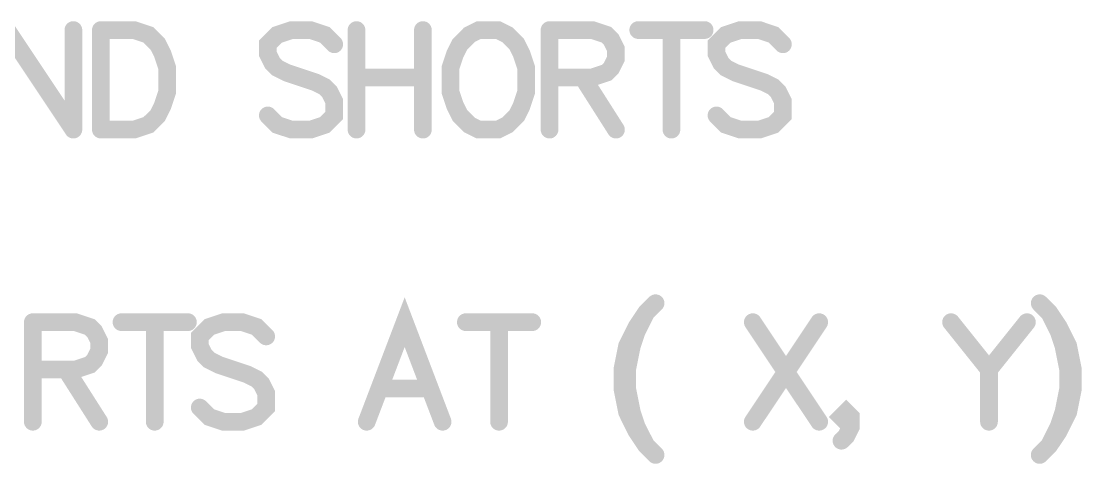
# Model space of a CAD drawing. Extents: x -9.8 to 23.3, y -7.1 to 14.3.
# Drawn here: x -5.636 to -5.037, y 2.333 to 2.583 of the extents above; entities that cross this region are included whole.
import ezdxf

# ---------------------------------------------------------------- set-up
doc = ezdxf.new("R2010")
doc.units = 0
doc.layers.add('2D_LINE_00', color=1, linetype='CONTINUOUS')

# ---------------------------------------------------------------- blocks, each defined once
blk = doc.blocks.new('SMOOTH_0$01')
at = {"const_width": 0.005}
blk.add_lwpolyline([(-0.0025, 0, 1), (0.0025, 0, 1)], format="xyb", close=True, dxfattribs=at)
blk = doc.blocks.new('DRAWING_2343')
at = {"layer": '2D_LINE_00', "const_width": 0.01}
blk.add_lwpolyline([(0, 0), (0.03749, -0.05624)], dxfattribs=at)
at = {"layer": '2D_LINE_00'}
for p in [(0, 0), (0.03749, -0.05624)]:
    blk.add_blockref('SMOOTH_0$01', p, dxfattribs=at)
blk = doc.blocks.new('DRAWING_2344')
at = {"layer": '2D_LINE_00', "const_width": 0.01}
blk.add_lwpolyline([(0, 0), (0, -0.05624)], dxfattribs=at)
at = {"layer": '2D_LINE_00'}
for p in [(0, 0), (0, -0.05624)]:
    blk.add_blockref('SMOOTH_0$01', p, dxfattribs=at)
blk = doc.blocks.new('DRAWING_2345')
at = {"layer": '2D_LINE_00', "const_width": 0.01}
blk.add_lwpolyline([(0, 0), (0, -0.05624)], dxfattribs=at)
at = {"layer": '2D_LINE_00'}
for p in [(0, 0), (0, -0.05624)]:
    blk.add_blockref('SMOOTH_0$01', p, dxfattribs=at)
blk = doc.blocks.new('DRAWING_2346')
at = {"layer": '2D_LINE_00', "const_width": 0.01}
blk.add_lwpolyline([(0, 0), (0.01875, 0), (0.02678, -0.00268), (0.03214, -0.00804), (0.03482, -0.01339), (0.03749, -0.02143), (0.03749, -0.03482), (0.03482, -0.04285), (0.03214, -0.04821), (0.02678, -0.05356), (0.01875, -0.05624), (0, -0.05624)], dxfattribs=at)
at = {"layer": '2D_LINE_00'}
for p in [(0, 0), (0.01875, 0), (0.02678, -0.00268), (0.03214, -0.00804), (0.03482, -0.01339), (0.03749, -0.02143), (0.03749, -0.03482), (0.03482, -0.04285), (0.03214, -0.04821), (0, -0.05624), (0.01875, -0.05624), (0.02678, -0.05356)]:
    blk.add_blockref('SMOOTH_0$01', p, dxfattribs=at)
blk = doc.blocks.new('DRAWING_2347')
at = {"layer": '2D_LINE_00', "const_width": 0.01}
blk.add_lwpolyline([(0, 0), (-0.00536, 0.00536), (-0.01339, 0.00804), (-0.0241, 0.00804), (-0.03214, 0.00536), (-0.03749, 0), (-0.03749, -0.00535), (-0.03481, -0.01071), (-0.03214, -0.01339), (-0.02678, -0.01606), (-0.01071, -0.02142), (-0.00536, -0.0241), (-0.00268, -0.02678), (0, -0.03213), (0, -0.04017), (-0.00536, -0.04552), (-0.01339, -0.0482), (-0.0241, -0.0482), (-0.03214, -0.04552), (-0.03749, -0.04017)], dxfattribs=at)
at = {"layer": '2D_LINE_00'}
for p in [(-0.0241, 0.00804), (-0.01339, 0.00804), (-0.03214, 0.00536), (-0.00536, 0.00536), (-0.03749, 0), (0, 0), (-0.03749, -0.00535), (-0.03481, -0.01071), (-0.03214, -0.01339), (-0.02678, -0.01606), (-0.01071, -0.02142), (-0.00536, -0.0241), (-0.00268, -0.02678), (0, -0.03213), (-0.03749, -0.04017), (0, -0.04017), (-0.03214, -0.04552), (-0.00536, -0.04552), (-0.0241, -0.0482), (-0.01339, -0.0482)]:
    blk.add_blockref('SMOOTH_0$01', p, dxfattribs=at)
blk = doc.blocks.new('DRAWING_2348')
at = {"layer": '2D_LINE_00', "const_width": 0.01}
blk.add_lwpolyline([(0, 0), (0, -0.05624)], dxfattribs=at)
at = {"layer": '2D_LINE_00'}
for p in [(0, 0), (0, -0.05624)]:
    blk.add_blockref('SMOOTH_0$01', p, dxfattribs=at)
blk = doc.blocks.new('DRAWING_2349')
at = {"layer": '2D_LINE_00', "const_width": 0.01}
blk.add_lwpolyline([(0, 0), (0, -0.05624)], dxfattribs=at)
at = {"layer": '2D_LINE_00'}
for p in [(0, 0), (0, -0.05624)]:
    blk.add_blockref('SMOOTH_0$01', p, dxfattribs=at)
blk = doc.blocks.new('DRAWING_2350')
at = {"layer": '2D_LINE_00', "const_width": 0.01}
blk.add_lwpolyline([(0, 0), (0.03749, 0)], dxfattribs=at)
at = {"layer": '2D_LINE_00'}
for p in [(0, 0), (0.03749, 0)]:
    blk.add_blockref('SMOOTH_0$01', p, dxfattribs=at)
blk = doc.blocks.new('DRAWING_2351')
at = {"layer": '2D_LINE_00', "const_width": 0.01}
blk.add_lwpolyline([(0, 0), (-0.00536, -0.00268), (-0.01071, -0.00804), (-0.01339, -0.01339), (-0.01607, -0.02143), (-0.01607, -0.03482), (-0.01339, -0.04285), (-0.01071, -0.04821), (-0.00536, -0.05356), (0, -0.05624), (0.01071, -0.05624), (0.01607, -0.05356), (0.02142, -0.04821), (0.0241, -0.04285), (0.02678, -0.03482), (0.02678, -0.02143), (0.0241, -0.01339), (0.02142, -0.00804), (0.01607, -0.00268), (0.01071, 0), (0, 0)], dxfattribs=at)
at = {"layer": '2D_LINE_00'}
for p in [(-0.00536, -0.00268), (0, 0), (0, 0), (0.01071, 0), (0.01607, -0.00268), (-0.01071, -0.00804), (0.02142, -0.00804), (-0.01339, -0.01339), (0.0241, -0.01339), (-0.01607, -0.02143), (0.02678, -0.02143), (-0.01607, -0.03482), (0.02678, -0.03482), (-0.01339, -0.04285), (0.0241, -0.04285), (-0.01071, -0.04821), (0.02142, -0.04821), (-0.00536, -0.05356), (0, -0.05624), (0.01071, -0.05624), (0.01607, -0.05356)]:
    blk.add_blockref('SMOOTH_0$01', p, dxfattribs=at)
blk = doc.blocks.new('DRAWING_2352')
at = {"layer": '2D_LINE_00', "const_width": 0.01}
blk.add_lwpolyline([(0, 0), (0, -0.05624)], dxfattribs=at)
at = {"layer": '2D_LINE_00'}
for p in [(0, 0), (0, -0.05624)]:
    blk.add_blockref('SMOOTH_0$01', p, dxfattribs=at)
blk = doc.blocks.new('DRAWING_2353')
at = {"layer": '2D_LINE_00', "const_width": 0.01}
blk.add_lwpolyline([(0, 0), (0.0241, 0), (0.03214, -0.00268), (0.03481, -0.00536), (0.03749, -0.01071), (0.03749, -0.01607), (0.03481, -0.02143), (0.03214, -0.0241), (0.0241, -0.02678), (0, -0.02678)], dxfattribs=at)
at = {"layer": '2D_LINE_00'}
for p in [(0, 0), (0.0241, 0), (0.03214, -0.00268), (0.03481, -0.00536), (0.03749, -0.01071), (0.03749, -0.01607), (0.03481, -0.02143), (0, -0.02678), (0.0241, -0.02678), (0.03214, -0.0241)]:
    blk.add_blockref('SMOOTH_0$01', p, dxfattribs=at)
blk = doc.blocks.new('DRAWING_2354')
at = {"layer": '2D_LINE_00', "const_width": 0.01}
blk.add_lwpolyline([(0, 0), (0.01874, -0.02946)], dxfattribs=at)
at = {"layer": '2D_LINE_00'}
for p in [(0, 0), (0.01874, -0.02946)]:
    blk.add_blockref('SMOOTH_0$01', p, dxfattribs=at)
blk = doc.blocks.new('DRAWING_2355')
at = {"layer": '2D_LINE_00', "const_width": 0.01}
blk.add_lwpolyline([(0, 0), (0, -0.05624)], dxfattribs=at)
at = {"layer": '2D_LINE_00'}
for p in [(0, 0), (0, -0.05624)]:
    blk.add_blockref('SMOOTH_0$01', p, dxfattribs=at)
blk = doc.blocks.new('DRAWING_2356')
at = {"layer": '2D_LINE_00', "const_width": 0.01}
blk.add_lwpolyline([(0, 0), (0.03749, 0)], dxfattribs=at)
at = {"layer": '2D_LINE_00'}
for p in [(0, 0), (0.03749, 0)]:
    blk.add_blockref('SMOOTH_0$01', p, dxfattribs=at)
blk = doc.blocks.new('DRAWING_2357')
at = {"layer": '2D_LINE_00', "const_width": 0.01}
blk.add_lwpolyline([(0, 0), (-0.00536, 0.00536), (-0.01339, 0.00804), (-0.0241, 0.00804), (-0.03214, 0.00536), (-0.03749, 0), (-0.03749, -0.00535), (-0.03482, -0.01071), (-0.03214, -0.01339), (-0.02678, -0.01606), (-0.01071, -0.02142), (-0.00536, -0.0241), (-0.00268, -0.02678), (0, -0.03213), (0, -0.04017), (-0.00536, -0.04552), (-0.01339, -0.0482), (-0.0241, -0.0482), (-0.03214, -0.04552), (-0.03749, -0.04017)], dxfattribs=at)
at = {"layer": '2D_LINE_00'}
for p in [(-0.0241, 0.00804), (-0.01339, 0.00804), (-0.03214, 0.00536), (-0.00536, 0.00536), (-0.03749, 0), (0, 0), (-0.03749, -0.00535), (-0.03482, -0.01071), (-0.03214, -0.01339), (-0.02678, -0.01606), (-0.01071, -0.02142), (-0.00536, -0.0241), (-0.00268, -0.02678), (0, -0.03213), (-0.03749, -0.04017), (0, -0.04017), (-0.03214, -0.04552), (-0.00536, -0.04552), (-0.0241, -0.0482), (-0.01339, -0.0482)]:
    blk.add_blockref('SMOOTH_0$01', p, dxfattribs=at)
blk = doc.blocks.new('DRAWING_2366')
at = {"layer": '2D_LINE_00', "const_width": 0.01}
blk.add_lwpolyline([(0, 0), (0, -0.05624)], dxfattribs=at)
at = {"layer": '2D_LINE_00'}
for p in [(0, 0), (0, -0.05624)]:
    blk.add_blockref('SMOOTH_0$01', p, dxfattribs=at)
blk = doc.blocks.new('DRAWING_2367')
at = {"layer": '2D_LINE_00', "const_width": 0.01}
blk.add_lwpolyline([(0, 0), (0.02411, 0), (0.03214, -0.00268), (0.03482, -0.00536), (0.0375, -0.01071), (0.0375, -0.01607), (0.03482, -0.02143), (0.03214, -0.0241), (0.02411, -0.02678), (0, -0.02678)], dxfattribs=at)
at = {"layer": '2D_LINE_00'}
for p in [(0, 0), (0.02411, 0), (0.03214, -0.00268), (0.03482, -0.00536), (0.0375, -0.01071), (0.0375, -0.01607), (0.03482, -0.02143), (0, -0.02678), (0.02411, -0.02678), (0.03214, -0.0241)]:
    blk.add_blockref('SMOOTH_0$01', p, dxfattribs=at)
blk = doc.blocks.new('DRAWING_2368')
at = {"layer": '2D_LINE_00', "const_width": 0.01}
blk.add_lwpolyline([(0, 0), (0.01875, -0.02946)], dxfattribs=at)
at = {"layer": '2D_LINE_00'}
for p in [(0, 0), (0.01875, -0.02946)]:
    blk.add_blockref('SMOOTH_0$01', p, dxfattribs=at)
blk = doc.blocks.new('DRAWING_2369')
at = {"layer": '2D_LINE_00', "const_width": 0.01}
blk.add_lwpolyline([(0, 0), (0, -0.05624)], dxfattribs=at)
at = {"layer": '2D_LINE_00'}
for p in [(0, 0), (0, -0.05624)]:
    blk.add_blockref('SMOOTH_0$01', p, dxfattribs=at)
blk = doc.blocks.new('DRAWING_2370')
at = {"layer": '2D_LINE_00', "const_width": 0.01}
blk.add_lwpolyline([(0, 0), (0.0375, 0)], dxfattribs=at)
at = {"layer": '2D_LINE_00'}
for p in [(0, 0), (0.0375, 0)]:
    blk.add_blockref('SMOOTH_0$01', p, dxfattribs=at)
blk = doc.blocks.new('DRAWING_2371')
at = {"layer": '2D_LINE_00', "const_width": 0.01}
blk.add_lwpolyline([(0, 0), (-0.00535, 0.00536), (-0.01339, 0.00804), (-0.0241, 0.00804), (-0.03213, 0.00536), (-0.03749, 0), (-0.03749, -0.00535), (-0.03481, -0.01071), (-0.03213, -0.01339), (-0.02678, -0.01606), (-0.01071, -0.02142), (-0.00535, -0.0241), (-0.00267, -0.02678), (0, -0.03213), (0, -0.04017), (-0.00535, -0.04552), (-0.01339, -0.0482), (-0.0241, -0.0482), (-0.03213, -0.04552), (-0.03749, -0.04017)], dxfattribs=at)
at = {"layer": '2D_LINE_00'}
for p in [(-0.0241, 0.00804), (-0.01339, 0.00804), (-0.03213, 0.00536), (-0.00535, 0.00536), (-0.03749, 0), (0, 0), (-0.03749, -0.00535), (-0.03481, -0.01071), (-0.03213, -0.01339), (-0.02678, -0.01606), (-0.01071, -0.02142), (-0.00535, -0.0241), (-0.00267, -0.02678), (0, -0.03213), (-0.03749, -0.04017), (0, -0.04017), (-0.03213, -0.04552), (-0.00535, -0.04552), (-0.0241, -0.0482), (-0.01339, -0.0482)]:
    blk.add_blockref('SMOOTH_0$01', p, dxfattribs=at)
blk = doc.blocks.new('DRAWING_2372')
at = {"layer": '2D_LINE_00', "const_width": 0.01}
blk.add_lwpolyline([(0, 0), (-0.02142, 0.05624), (-0.04284, 0)], dxfattribs=at)
at = {"layer": '2D_LINE_00'}
for p in [(-0.02142, 0.05624), (-0.04284, 0), (0, 0)]:
    blk.add_blockref('SMOOTH_0$01', p, dxfattribs=at)
blk = doc.blocks.new('DRAWING_2373')
at = {"layer": '2D_LINE_00', "const_width": 0.01}
blk.add_lwpolyline([(0, 0), (0.02678, 0)], dxfattribs=at)
at = {"layer": '2D_LINE_00'}
for p in [(0, 0), (0.02678, 0)]:
    blk.add_blockref('SMOOTH_0$01', p, dxfattribs=at)
blk = doc.blocks.new('DRAWING_2374')
at = {"layer": '2D_LINE_00', "const_width": 0.01}
blk.add_lwpolyline([(0, 0), (0, -0.05624)], dxfattribs=at)
at = {"layer": '2D_LINE_00'}
for p in [(0, 0), (0, -0.05624)]:
    blk.add_blockref('SMOOTH_0$01', p, dxfattribs=at)
blk = doc.blocks.new('DRAWING_2375')
at = {"layer": '2D_LINE_00', "const_width": 0.01}
blk.add_lwpolyline([(0, 0), (0.03749, 0)], dxfattribs=at)
at = {"layer": '2D_LINE_00'}
for p in [(0, 0), (0.03749, 0)]:
    blk.add_blockref('SMOOTH_0$01', p, dxfattribs=at)
blk = doc.blocks.new('DRAWING_2376')
at = {"layer": '2D_LINE_00', "const_width": 0.01}
blk.add_lwpolyline([(0, 0), (-0.00536, -0.00536), (-0.01072, -0.01339), (-0.01607, -0.0241), (-0.01875, -0.03749), (-0.01875, -0.0482), (-0.01607, -0.06159), (-0.01072, -0.07231), (-0.00536, -0.08034), (0, -0.0857)], dxfattribs=at)
at = {"layer": '2D_LINE_00'}
for p in [(0, 0), (-0.00536, -0.00536), (-0.01072, -0.01339), (-0.01607, -0.0241), (-0.01875, -0.03749), (-0.01875, -0.0482), (-0.01607, -0.06159), (-0.01072, -0.07231), (-0.00536, -0.08034), (0, -0.0857)]:
    blk.add_blockref('SMOOTH_0$01', p, dxfattribs=at)
blk = doc.blocks.new('DRAWING_2377')
at = {"layer": '2D_LINE_00', "const_width": 0.01}
blk.add_lwpolyline([(0, 0), (-0.00536, -0.01071), (-0.00803, -0.01874), (-0.01071, -0.03213), (-0.01071, -0.04284), (-0.00803, -0.05623), (-0.00536, -0.06427), (0, -0.07498)], dxfattribs=at)
at = {"layer": '2D_LINE_00'}
for p in [(0, 0), (-0.00536, -0.01071), (-0.00803, -0.01874), (-0.01071, -0.03213), (-0.01071, -0.04284), (-0.00803, -0.05623), (-0.00536, -0.06427), (0, -0.07498)]:
    blk.add_blockref('SMOOTH_0$01', p, dxfattribs=at)
blk = doc.blocks.new('DRAWING_2378')
at = {"layer": '2D_LINE_00', "const_width": 0.01}
blk.add_lwpolyline([(0, 0), (0.03749, -0.05624)], dxfattribs=at)
at = {"layer": '2D_LINE_00'}
for p in [(0, 0), (0.03749, -0.05624)]:
    blk.add_blockref('SMOOTH_0$01', p, dxfattribs=at)
blk = doc.blocks.new('DRAWING_2379')
at = {"layer": '2D_LINE_00', "const_width": 0.01}
blk.add_lwpolyline([(0, 0), (-0.03749, -0.05624)], dxfattribs=at)
at = {"layer": '2D_LINE_00'}
for p in [(0, 0), (-0.03749, -0.05624)]:
    blk.add_blockref('SMOOTH_0$01', p, dxfattribs=at)
blk = doc.blocks.new('DRAWING_2380')
at = {"layer": '2D_LINE_00', "const_width": 0.01}
blk.add_lwpolyline([(0, 0), (-0.00268, -0.00268), (-0.00536, 0), (-0.00268, 0.00268), (0, 0), (0, -0.00536), (-0.00268, -0.01071), (-0.00536, -0.01339)], dxfattribs=at)
at = {"layer": '2D_LINE_00'}
for p in [(-0.00268, 0.00268), (-0.00536, 0), (-0.00268, -0.00268), (0, 0), (0, 0), (-0.00268, -0.01071), (0, -0.00536), (-0.00536, -0.01339)]:
    blk.add_blockref('SMOOTH_0$01', p, dxfattribs=at)
blk = doc.blocks.new('DRAWING_2381')
at = {"layer": '2D_LINE_00', "const_width": 0.01}
blk.add_lwpolyline([(0, 0), (0.02142, -0.02678), (0.02142, -0.05624)], dxfattribs=at)
at = {"layer": '2D_LINE_00'}
for p in [(0, 0), (0.02142, -0.02678), (0.02142, -0.05624)]:
    blk.add_blockref('SMOOTH_0$01', p, dxfattribs=at)
blk = doc.blocks.new('DRAWING_2382')
at = {"layer": '2D_LINE_00', "const_width": 0.01}
blk.add_lwpolyline([(0, 0), (-0.02142, -0.02678)], dxfattribs=at)
at = {"layer": '2D_LINE_00'}
for p in [(0, 0), (-0.02142, -0.02678)]:
    blk.add_blockref('SMOOTH_0$01', p, dxfattribs=at)
blk = doc.blocks.new('DRAWING_2383')
at = {"layer": '2D_LINE_00', "const_width": 0.01}
blk.add_lwpolyline([(0, 0), (0.00536, -0.00536), (0.01072, -0.01339), (0.01607, -0.0241), (0.01875, -0.03749), (0.01875, -0.0482), (0.01607, -0.06159), (0.01072, -0.07231), (0.00536, -0.08034), (0, -0.0857)], dxfattribs=at)
at = {"layer": '2D_LINE_00'}
for p in [(0, 0), (0.00536, -0.00536), (0.01072, -0.01339), (0.01607, -0.0241), (0.01875, -0.03749), (0.01875, -0.0482), (0.01607, -0.06159), (0.01072, -0.07231), (0.00536, -0.08034), (0, -0.0857)]:
    blk.add_blockref('SMOOTH_0$01', p, dxfattribs=at)
blk = doc.blocks.new('DRAWING_2384')
at = {"layer": '2D_LINE_00', "const_width": 0.01}
blk.add_lwpolyline([(0, 0), (0.00536, -0.01071), (0.00804, -0.01874), (0.01071, -0.03213), (0.01071, -0.04284), (0.00804, -0.05623), (0.00536, -0.06427), (0, -0.07498)], dxfattribs=at)
at = {"layer": '2D_LINE_00'}
for p in [(0, 0), (0.00536, -0.01071), (0.00804, -0.01874), (0.01071, -0.03213), (0.01071, -0.04284), (0.00804, -0.05623), (0.00536, -0.06427), (0, -0.07498)]:
    blk.add_blockref('SMOOTH_0$01', p, dxfattribs=at)

msp = doc.modelspace()

# ---------------------------------------------------------------- block references
for name, p in [('DRAWING_2343', (-5.6441, 2.57754)), ('DRAWING_2344', (-5.60661, 2.57754)), ('DRAWING_2345', (-5.59108, 2.57754)), ('DRAWING_2346', (-5.59108, 2.57754)), ('DRAWING_2347', (-5.45932, 2.5695)), ('DRAWING_2348', (-5.44673, 2.57754)), ('DRAWING_2349', (-5.40924, 2.57754)), ('DRAWING_2351', (-5.37764, 2.57754)), ('DRAWING_2352', (-5.33774, 2.57754)), ('DRAWING_2353', (-5.33774, 2.57754)), ('DRAWING_2356', (-5.28766, 2.57754)), ('DRAWING_2355', (-5.26891, 2.57754)), ('DRAWING_2357', (-5.20598, 2.5695)), ('DRAWING_2350', (-5.44673, 2.55076)), ('DRAWING_2354', (-5.31899, 2.55076)), ('DRAWING_2372', (-5.39812, 2.3563)), ('DRAWING_2376', (-5.27787, 2.42325)), ('DRAWING_2383', (-5.06096, 2.42325)), ('DRAWING_2377', (-5.28323, 2.41789)), ('DRAWING_2384', (-5.0556, 2.41789)), ('DRAWING_2366', (-5.6295, 2.41254)), ('DRAWING_2367', (-5.6295, 2.41254)), ('DRAWING_2370', (-5.57942, 2.41254)), ('DRAWING_2369', (-5.56067, 2.41254)), ('DRAWING_2371', (-5.49774, 2.4045)), ('DRAWING_2375', (-5.38499, 2.41254)), ('DRAWING_2374', (-5.36625, 2.41254)), ('DRAWING_2378', (-5.22297, 2.41254)), ('DRAWING_2379', (-5.18548, 2.41254)), ('DRAWING_2381', (-5.11103, 2.41254)), ('DRAWING_2382', (-5.06819, 2.41254)), ('DRAWING_2368', (-5.61075, 2.38576)), ('DRAWING_2373', (-5.43293, 2.37505)), ('DRAWING_2380', (-5.16754, 2.35898))]:
    msp.add_blockref(name, p)

doc.saveas('drawing.dxf')
